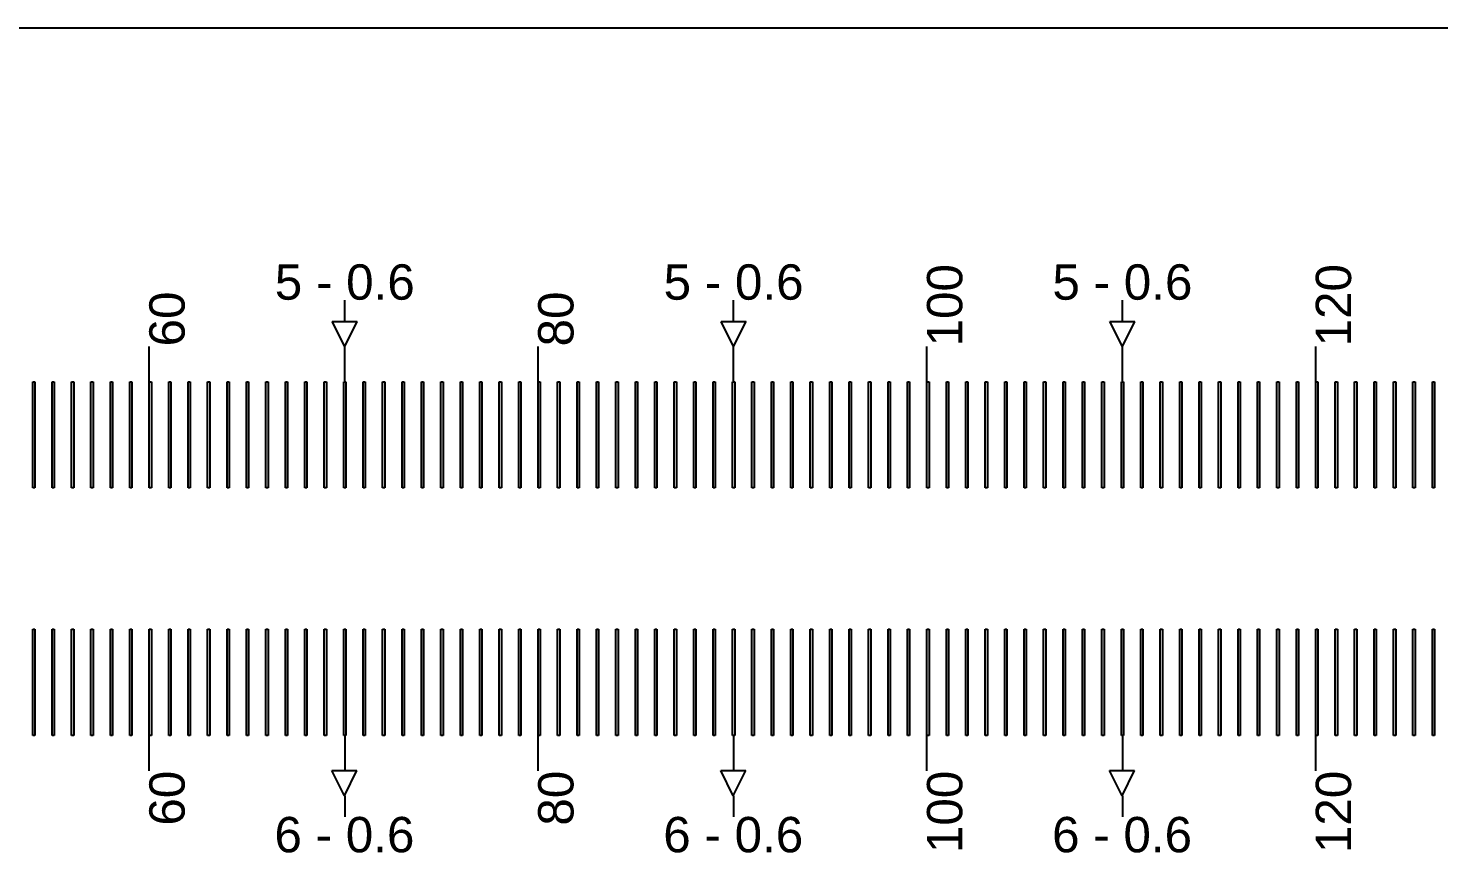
# Model space of a CAD drawing. Extents: x -119394 to 128420, y 74496 to 185496.
# Drawn here: x 44126 to 44525.1, y 156962.7 to 157195.9 of the extents above; entities that cross this region are included whole.
import ezdxf

# ---------------------------------------------------------------- set-up
doc = ezdxf.new("R2010")
doc.units = 13
doc.layers.add('CL - Label-1', color=120, linetype='Continuous')
doc.layers.add('CL - Label-2', color=132, linetype='Continuous')
doc.layers.add('CL - Sub-Micro', color=7, linetype='Continuous', true_color=0x47d1ff)
doc.styles.get("Standard").update_dxf_attribs({"font": 'arial.ttf'})

msp = doc.modelspace()

# ---------------------------------------------------------------- linework, layer by layer
for p, q in [((46680.29, 157195.86), (38030.29, 157195.86)), ((44215.59, 157112.94), (44215.59, 157118.94)), ((44325.59, 157112.94), (44325.59, 157118.94)), ((44435.59, 157112.94), (44435.59, 157118.94)), ((44160.29, 157095.86), (44160.29, 157105.86)), ((44215.59, 157095.86), (44215.59, 157105.86)), ((44270.29, 157095.86), (44270.29, 157105.86)), ((44325.59, 157095.86), (44325.59, 157105.86)), ((44380.29, 157095.86), (44380.29, 157105.86)), ((44435.59, 157095.86), (44435.59, 157105.86)), ((44490.29, 157095.86), (44490.29, 157105.86)), ((44160.29, 156985.86), (44160.29, 156995.86)), ((44215.59, 156995.86), (44215.59, 156985.86)), ((44270.29, 156985.86), (44270.29, 156995.86)), ((44325.59, 156995.86), (44325.59, 156985.86)), ((44380.29, 156985.86), (44380.29, 156995.86)), ((44435.59, 156995.86), (44435.59, 156985.86)), ((44490.29, 156985.86), (44490.29, 156995.86)), ((44215.59, 156978.79), (44215.59, 156972.79)), ((44325.59, 156978.79), (44325.59, 156972.79)), ((44435.59, 156978.79), (44435.59, 156972.79))]:
    msp.add_line(p, q)
at = {"layer": 'CL - Label-2'}
for p, q in [((44215.59, 157105.86), (44212.05, 157112.96)), ((44212.05, 157112.96), (44219.12, 157112.96)), ((44215.59, 157105.86), (44219.12, 157112.96)), ((44325.59, 157105.86), (44322.05, 157112.96)), ((44322.05, 157112.96), (44329.12, 157112.96)), ((44325.59, 157105.86), (44329.12, 157112.96)), ((44435.59, 157105.86), (44432.05, 157112.96)), ((44432.05, 157112.96), (44439.12, 157112.96)), ((44435.59, 157105.86), (44439.12, 157112.96)), ((44215.49, 156978.79), (44211.95, 156985.89)), ((44211.95, 156985.89), (44219.02, 156985.89)), ((44215.49, 156978.79), (44219.02, 156985.89)), ((44325.49, 156978.79), (44321.95, 156985.89)), ((44321.95, 156985.89), (44329.02, 156985.89)), ((44325.49, 156978.79), (44329.02, 156985.89)), ((44435.49, 156978.79), (44431.95, 156985.89)), ((44431.95, 156985.89), (44439.02, 156985.89)), ((44435.49, 156978.79), (44439.02, 156985.89))]:
    msp.add_line(p, q, dxfattribs=at)
at = {"layer": 'CL - Sub-Micro'}
for p, q in [((44127.29, 157095.86), (44127.89, 157095.86)), ((44127.29, 157065.86), (44127.29, 157095.86)), ((44127.89, 157095.86), (44127.89, 157065.86)), ((44132.79, 157095.86), (44133.39, 157095.86)), ((44132.79, 157065.86), (44132.79, 157095.86)), ((44133.39, 157095.86), (44133.39, 157065.86)), ((44138.29, 157095.86), (44138.89, 157095.86)), ((44138.29, 157065.86), (44138.29, 157095.86)), ((44138.89, 157095.86), (44138.89, 157065.86)), ((44143.79, 157095.86), (44144.39, 157095.86)), ((44143.79, 157065.86), (44143.79, 157095.86)), ((44144.39, 157095.86), (44144.39, 157065.86)), ((44149.29, 157095.86), (44149.89, 157095.86)), ((44149.29, 157065.86), (44149.29, 157095.86)), ((44149.89, 157095.86), (44149.89, 157065.86)), ((44154.79, 157095.86), (44155.39, 157095.86)), ((44154.79, 157065.86), (44154.79, 157095.86)), ((44155.39, 157095.86), (44155.39, 157065.86)), ((44160.29, 157095.86), (44160.89, 157095.86)), ((44160.29, 157065.86), (44160.29, 157095.86)), ((44160.89, 157095.86), (44160.89, 157065.86)), ((44165.79, 157095.86), (44166.39, 157095.86)), ((44165.79, 157065.86), (44165.79, 157095.86)), ((44166.39, 157095.86), (44166.39, 157065.86)), ((44171.29, 157095.86), (44171.89, 157095.86)), ((44171.29, 157065.86), (44171.29, 157095.86)), ((44171.89, 157095.86), (44171.89, 157065.86)), ((44176.79, 157095.86), (44177.39, 157095.86)), ((44176.79, 157065.86), (44176.79, 157095.86)), ((44177.39, 157095.86), (44177.39, 157065.86)), ((44182.29, 157095.86), (44182.89, 157095.86)), ((44182.29, 157065.86), (44182.29, 157095.86)), ((44182.89, 157095.86), (44182.89, 157065.86)), ((44187.79, 157095.86), (44188.39, 157095.86)), ((44187.79, 157065.86), (44187.79, 157095.86)), ((44188.39, 157095.86), (44188.39, 157065.86)), ((44193.29, 157095.86), (44193.89, 157095.86)), ((44193.29, 157065.86), (44193.29, 157095.86)), ((44193.89, 157095.86), (44193.89, 157065.86)), ((44198.79, 157095.86), (44199.39, 157095.86)), ((44198.79, 157065.86), (44198.79, 157095.86)), ((44199.39, 157095.86), (44199.39, 157065.86)), ((44204.29, 157095.86), (44204.89, 157095.86)), ((44204.29, 157065.86), (44204.29, 157095.86)), ((44204.89, 157095.86), (44204.89, 157065.86)), ((44209.79, 157095.86), (44210.39, 157095.86)), ((44209.79, 157065.86), (44209.79, 157095.86)), ((44210.39, 157095.86), (44210.39, 157065.86)), ((44215.29, 157095.86), (44215.89, 157095.86)), ((44215.29, 157065.86), (44215.29, 157095.86)), ((44215.89, 157095.86), (44215.89, 157065.86)), ((44220.79, 157095.86), (44221.39, 157095.86)), ((44220.79, 157065.86), (44220.79, 157095.86)), ((44221.39, 157095.86), (44221.39, 157065.86)), ((44226.29, 157095.86), (44226.89, 157095.86)), ((44226.29, 157065.86), (44226.29, 157095.86)), ((44226.89, 157095.86), (44226.89, 157065.86)), ((44231.79, 157095.86), (44232.39, 157095.86)), ((44231.79, 157065.86), (44231.79, 157095.86)), ((44232.39, 157095.86), (44232.39, 157065.86)), ((44237.29, 157095.86), (44237.89, 157095.86)), ((44237.29, 157065.86), (44237.29, 157095.86)), ((44237.89, 157095.86), (44237.89, 157065.86)), ((44242.79, 157095.86), (44243.39, 157095.86)), ((44242.79, 157065.86), (44242.79, 157095.86)), ((44243.39, 157095.86), (44243.39, 157065.86)), ((44248.29, 157095.86), (44248.89, 157095.86)), ((44248.29, 157065.86), (44248.29, 157095.86)), ((44248.89, 157095.86), (44248.89, 157065.86)), ((44253.79, 157095.86), (44254.39, 157095.86)), ((44253.79, 157065.86), (44253.79, 157095.86)), ((44254.39, 157095.86), (44254.39, 157065.86)), ((44259.29, 157095.86), (44259.89, 157095.86)), ((44259.29, 157065.86), (44259.29, 157095.86)), ((44259.89, 157095.86), (44259.89, 157065.86)), ((44264.79, 157095.86), (44265.39, 157095.86)), ((44264.79, 157065.86), (44264.79, 157095.86)), ((44265.39, 157095.86), (44265.39, 157065.86)), ((44270.29, 157095.86), (44270.89, 157095.86)), ((44270.29, 157065.86), (44270.29, 157095.86)), ((44270.89, 157095.86), (44270.89, 157065.86)), ((44275.79, 157095.86), (44276.39, 157095.86)), ((44275.79, 157065.86), (44275.79, 157095.86)), ((44276.39, 157095.86), (44276.39, 157065.86)), ((44281.29, 157095.86), (44281.89, 157095.86)), ((44281.29, 157065.86), (44281.29, 157095.86)), ((44281.89, 157095.86), (44281.89, 157065.86)), ((44286.79, 157095.86), (44287.39, 157095.86)), ((44286.79, 157065.86), (44286.79, 157095.86)), ((44287.39, 157095.86), (44287.39, 157065.86)), ((44292.29, 157095.86), (44292.89, 157095.86)), ((44292.29, 157065.86), (44292.29, 157095.86)), ((44292.89, 157095.86), (44292.89, 157065.86)), ((44297.79, 157095.86), (44298.39, 157095.86)), ((44297.79, 157065.86), (44297.79, 157095.86)), ((44298.39, 157095.86), (44298.39, 157065.86)), ((44303.29, 157095.86), (44303.89, 157095.86)), ((44303.29, 157065.86), (44303.29, 157095.86)), ((44303.89, 157095.86), (44303.89, 157065.86)), ((44308.79, 157095.86), (44309.39, 157095.86)), ((44308.79, 157065.86), (44308.79, 157095.86)), ((44309.39, 157095.86), (44309.39, 157065.86)), ((44314.29, 157095.86), (44314.89, 157095.86)), ((44314.29, 157065.86), (44314.29, 157095.86)), ((44314.89, 157095.86), (44314.89, 157065.86)), ((44319.79, 157095.86), (44320.39, 157095.86)), ((44319.79, 157065.86), (44319.79, 157095.86)), ((44320.39, 157095.86), (44320.39, 157065.86)), ((44325.29, 157095.86), (44325.89, 157095.86)), ((44325.29, 157065.86), (44325.29, 157095.86)), ((44325.89, 157095.86), (44325.89, 157065.86)), ((44330.79, 157095.86), (44331.39, 157095.86)), ((44330.79, 157065.86), (44330.79, 157095.86)), ((44331.39, 157095.86), (44331.39, 157065.86)), ((44336.29, 157095.86), (44336.89, 157095.86)), ((44336.29, 157065.86), (44336.29, 157095.86)), ((44336.89, 157095.86), (44336.89, 157065.86)), ((44341.79, 157095.86), (44342.39, 157095.86)), ((44341.79, 157065.86), (44341.79, 157095.86)), ((44342.39, 157095.86), (44342.39, 157065.86)), ((44347.29, 157095.86), (44347.89, 157095.86)), ((44347.29, 157065.86), (44347.29, 157095.86)), ((44347.89, 157095.86), (44347.89, 157065.86)), ((44352.79, 157095.86), (44353.39, 157095.86)), ((44352.79, 157065.86), (44352.79, 157095.86)), ((44353.39, 157095.86), (44353.39, 157065.86)), ((44358.29, 157095.86), (44358.89, 157095.86)), ((44358.29, 157065.86), (44358.29, 157095.86)), ((44358.89, 157095.86), (44358.89, 157065.86)), ((44363.79, 157095.86), (44364.39, 157095.86)), ((44363.79, 157065.86), (44363.79, 157095.86)), ((44364.39, 157095.86), (44364.39, 157065.86)), ((44369.29, 157095.86), (44369.89, 157095.86)), ((44369.29, 157065.86), (44369.29, 157095.86)), ((44369.89, 157095.86), (44369.89, 157065.86)), ((44374.79, 157095.86), (44375.39, 157095.86)), ((44374.79, 157065.86), (44374.79, 157095.86)), ((44375.39, 157095.86), (44375.39, 157065.86)), ((44380.29, 157095.86), (44380.89, 157095.86)), ((44380.29, 157065.86), (44380.29, 157095.86)), ((44380.89, 157095.86), (44380.89, 157065.86)), ((44385.79, 157095.86), (44386.39, 157095.86)), ((44385.79, 157065.86), (44385.79, 157095.86)), ((44386.39, 157095.86), (44386.39, 157065.86)), ((44391.29, 157095.86), (44391.89, 157095.86)), ((44391.29, 157065.86), (44391.29, 157095.86)), ((44391.89, 157095.86), (44391.89, 157065.86)), ((44396.79, 157095.86), (44397.39, 157095.86)), ((44396.79, 157065.86), (44396.79, 157095.86)), ((44397.39, 157095.86), (44397.39, 157065.86)), ((44402.29, 157095.86), (44402.89, 157095.86)), ((44402.29, 157065.86), (44402.29, 157095.86)), ((44402.89, 157095.86), (44402.89, 157065.86)), ((44407.79, 157095.86), (44408.39, 157095.86)), ((44407.79, 157065.86), (44407.79, 157095.86)), ((44408.39, 157095.86), (44408.39, 157065.86)), ((44413.29, 157095.86), (44413.89, 157095.86)), ((44413.29, 157065.86), (44413.29, 157095.86)), ((44413.89, 157095.86), (44413.89, 157065.86)), ((44418.79, 157095.86), (44419.39, 157095.86)), ((44418.79, 157065.86), (44418.79, 157095.86)), ((44419.39, 157095.86), (44419.39, 157065.86)), ((44424.29, 157095.86), (44424.89, 157095.86)), ((44424.29, 157065.86), (44424.29, 157095.86)), ((44424.89, 157095.86), (44424.89, 157065.86)), ((44429.79, 157095.86), (44430.39, 157095.86)), ((44429.79, 157065.86), (44429.79, 157095.86)), ((44430.39, 157095.86), (44430.39, 157065.86)), ((44435.29, 157095.86), (44435.89, 157095.86)), ((44435.29, 157065.86), (44435.29, 157095.86)), ((44435.89, 157095.86), (44435.89, 157065.86)), ((44440.79, 157095.86), (44441.39, 157095.86)), ((44440.79, 157065.86), (44440.79, 157095.86)), ((44441.39, 157095.86), (44441.39, 157065.86)), ((44446.29, 157095.86), (44446.89, 157095.86)), ((44446.29, 157065.86), (44446.29, 157095.86)), ((44446.89, 157095.86), (44446.89, 157065.86)), ((44451.79, 157095.86), (44452.39, 157095.86)), ((44451.79, 157065.86), (44451.79, 157095.86)), ((44452.39, 157095.86), (44452.39, 157065.86)), ((44457.29, 157095.86), (44457.89, 157095.86)), ((44457.29, 157065.86), (44457.29, 157095.86)), ((44457.89, 157095.86), (44457.89, 157065.86)), ((44462.79, 157095.86), (44463.39, 157095.86)), ((44462.79, 157065.86), (44462.79, 157095.86)), ((44463.39, 157095.86), (44463.39, 157065.86)), ((44468.29, 157095.86), (44468.89, 157095.86)), ((44468.29, 157065.86), (44468.29, 157095.86)), ((44468.89, 157095.86), (44468.89, 157065.86)), ((44473.79, 157095.86), (44474.39, 157095.86)), ((44473.79, 157065.86), (44473.79, 157095.86)), ((44474.39, 157095.86), (44474.39, 157065.86)), ((44479.29, 157095.86), (44479.89, 157095.86)), ((44479.29, 157065.86), (44479.29, 157095.86)), ((44479.89, 157095.86), (44479.89, 157065.86)), ((44484.79, 157095.86), (44485.39, 157095.86)), ((44484.79, 157065.86), (44484.79, 157095.86)), ((44485.39, 157095.86), (44485.39, 157065.86)), ((44490.29, 157095.86), (44490.89, 157095.86)), ((44490.29, 157065.86), (44490.29, 157095.86)), ((44490.89, 157095.86), (44490.89, 157065.86)), ((44495.79, 157095.86), (44496.39, 157095.86)), ((44495.79, 157065.86), (44495.79, 157095.86)), ((44496.39, 157095.86), (44496.39, 157065.86)), ((44501.29, 157095.86), (44501.89, 157095.86)), ((44501.29, 157065.86), (44501.29, 157095.86)), ((44501.89, 157095.86), (44501.89, 157065.86)), ((44506.79, 157095.86), (44507.39, 157095.86)), ((44506.79, 157065.86), (44506.79, 157095.86)), ((44507.39, 157095.86), (44507.39, 157065.86)), ((44512.29, 157095.86), (44512.89, 157095.86)), ((44512.29, 157065.86), (44512.29, 157095.86)), ((44512.89, 157095.86), (44512.89, 157065.86)), ((44517.79, 157095.86), (44518.39, 157095.86)), ((44517.79, 157065.86), (44517.79, 157095.86)), ((44518.39, 157095.86), (44518.39, 157065.86)), ((44523.29, 157095.86), (44523.89, 157095.86)), ((44523.29, 157065.86), (44523.29, 157095.86)), ((44523.89, 157095.86), (44523.89, 157065.86)), ((44127.89, 157065.86), (44127.29, 157065.86)), ((44133.39, 157065.86), (44132.79, 157065.86)), ((44138.89, 157065.86), (44138.29, 157065.86)), ((44144.39, 157065.86), (44143.79, 157065.86)), ((44149.89, 157065.86), (44149.29, 157065.86)), ((44155.39, 157065.86), (44154.79, 157065.86)), ((44160.89, 157065.86), (44160.29, 157065.86)), ((44166.39, 157065.86), (44165.79, 157065.86)), ((44171.89, 157065.86), (44171.29, 157065.86)), ((44177.39, 157065.86), (44176.79, 157065.86)), ((44182.89, 157065.86), (44182.29, 157065.86)), ((44188.39, 157065.86), (44187.79, 157065.86)), ((44193.89, 157065.86), (44193.29, 157065.86)), ((44199.39, 157065.86), (44198.79, 157065.86)), ((44204.89, 157065.86), (44204.29, 157065.86)), ((44210.39, 157065.86), (44209.79, 157065.86)), ((44215.89, 157065.86), (44215.29, 157065.86)), ((44221.39, 157065.86), (44220.79, 157065.86)), ((44226.89, 157065.86), (44226.29, 157065.86)), ((44232.39, 157065.86), (44231.79, 157065.86)), ((44237.89, 157065.86), (44237.29, 157065.86)), ((44243.39, 157065.86), (44242.79, 157065.86)), ((44248.89, 157065.86), (44248.29, 157065.86)), ((44254.39, 157065.86), (44253.79, 157065.86)), ((44259.89, 157065.86), (44259.29, 157065.86)), ((44265.39, 157065.86), (44264.79, 157065.86)), ((44270.89, 157065.86), (44270.29, 157065.86)), ((44276.39, 157065.86), (44275.79, 157065.86)), ((44281.89, 157065.86), (44281.29, 157065.86)), ((44287.39, 157065.86), (44286.79, 157065.86)), ((44292.89, 157065.86), (44292.29, 157065.86)), ((44298.39, 157065.86), (44297.79, 157065.86)), ((44303.89, 157065.86), (44303.29, 157065.86)), ((44309.39, 157065.86), (44308.79, 157065.86)), ((44314.89, 157065.86), (44314.29, 157065.86)), ((44320.39, 157065.86), (44319.79, 157065.86)), ((44325.89, 157065.86), (44325.29, 157065.86)), ((44331.39, 157065.86), (44330.79, 157065.86)), ((44336.89, 157065.86), (44336.29, 157065.86)), ((44342.39, 157065.86), (44341.79, 157065.86)), ((44347.89, 157065.86), (44347.29, 157065.86)), ((44353.39, 157065.86), (44352.79, 157065.86)), ((44358.89, 157065.86), (44358.29, 157065.86)), ((44364.39, 157065.86), (44363.79, 157065.86)), ((44369.89, 157065.86), (44369.29, 157065.86)), ((44375.39, 157065.86), (44374.79, 157065.86)), ((44380.89, 157065.86), (44380.29, 157065.86)), ((44386.39, 157065.86), (44385.79, 157065.86)), ((44391.89, 157065.86), (44391.29, 157065.86)), ((44397.39, 157065.86), (44396.79, 157065.86)), ((44402.89, 157065.86), (44402.29, 157065.86)), ((44408.39, 157065.86), (44407.79, 157065.86)), ((44413.89, 157065.86), (44413.29, 157065.86)), ((44419.39, 157065.86), (44418.79, 157065.86)), ((44424.89, 157065.86), (44424.29, 157065.86)), ((44430.39, 157065.86), (44429.79, 157065.86)), ((44435.89, 157065.86), (44435.29, 157065.86)), ((44441.39, 157065.86), (44440.79, 157065.86)), ((44446.89, 157065.86), (44446.29, 157065.86)), ((44452.39, 157065.86), (44451.79, 157065.86)), ((44457.89, 157065.86), (44457.29, 157065.86)), ((44463.39, 157065.86), (44462.79, 157065.86)), ((44468.89, 157065.86), (44468.29, 157065.86)), ((44474.39, 157065.86), (44473.79, 157065.86)), ((44479.89, 157065.86), (44479.29, 157065.86)), ((44485.39, 157065.86), (44484.79, 157065.86)), ((44490.89, 157065.86), (44490.29, 157065.86)), ((44496.39, 157065.86), (44495.79, 157065.86)), ((44501.89, 157065.86), (44501.29, 157065.86)), ((44507.39, 157065.86), (44506.79, 157065.86)), ((44512.89, 157065.86), (44512.29, 157065.86)), ((44518.39, 157065.86), (44517.79, 157065.86)), ((44523.89, 157065.86), (44523.29, 157065.86)), ((44127.29, 157025.86), (44127.89, 157025.86)), ((44127.29, 156995.86), (44127.29, 157025.86)), ((44127.89, 157025.86), (44127.89, 156995.86)), ((44132.79, 157025.86), (44133.39, 157025.86)), ((44132.79, 156995.86), (44132.79, 157025.86)), ((44133.39, 157025.86), (44133.39, 156995.86)), ((44138.29, 157025.86), (44138.89, 157025.86)), ((44138.29, 156995.86), (44138.29, 157025.86)), ((44138.89, 157025.86), (44138.89, 156995.86)), ((44143.79, 157025.86), (44144.39, 157025.86)), ((44143.79, 156995.86), (44143.79, 157025.86)), ((44144.39, 157025.86), (44144.39, 156995.86)), ((44149.29, 157025.86), (44149.89, 157025.86)), ((44149.29, 156995.86), (44149.29, 157025.86)), ((44149.89, 157025.86), (44149.89, 156995.86)), ((44154.79, 157025.86), (44155.39, 157025.86)), ((44154.79, 156995.86), (44154.79, 157025.86)), ((44155.39, 157025.86), (44155.39, 156995.86)), ((44160.29, 157025.86), (44160.89, 157025.86)), ((44160.29, 156995.86), (44160.29, 157025.86)), ((44160.89, 157025.86), (44160.89, 156995.86)), ((44165.79, 157025.86), (44166.39, 157025.86)), ((44165.79, 156995.86), (44165.79, 157025.86)), ((44166.39, 157025.86), (44166.39, 156995.86)), ((44171.29, 157025.86), (44171.89, 157025.86)), ((44171.29, 156995.86), (44171.29, 157025.86)), ((44171.89, 157025.86), (44171.89, 156995.86)), ((44176.79, 157025.86), (44177.39, 157025.86)), ((44176.79, 156995.86), (44176.79, 157025.86)), ((44177.39, 157025.86), (44177.39, 156995.86)), ((44182.29, 157025.86), (44182.89, 157025.86)), ((44182.29, 156995.86), (44182.29, 157025.86)), ((44182.89, 157025.86), (44182.89, 156995.86)), ((44187.79, 157025.86), (44188.39, 157025.86)), ((44187.79, 156995.86), (44187.79, 157025.86)), ((44188.39, 157025.86), (44188.39, 156995.86)), ((44193.29, 157025.86), (44193.89, 157025.86)), ((44193.29, 156995.86), (44193.29, 157025.86)), ((44193.89, 157025.86), (44193.89, 156995.86)), ((44198.79, 157025.86), (44199.39, 157025.86)), ((44198.79, 156995.86), (44198.79, 157025.86)), ((44199.39, 157025.86), (44199.39, 156995.86)), ((44204.29, 157025.86), (44204.89, 157025.86)), ((44204.29, 156995.86), (44204.29, 157025.86)), ((44204.89, 157025.86), (44204.89, 156995.86)), ((44209.79, 157025.86), (44210.39, 157025.86)), ((44209.79, 156995.86), (44209.79, 157025.86)), ((44210.39, 157025.86), (44210.39, 156995.86)), ((44215.29, 157025.86), (44215.89, 157025.86)), ((44215.29, 156995.86), (44215.29, 157025.86)), ((44215.89, 157025.86), (44215.89, 156995.86)), ((44220.79, 157025.86), (44221.39, 157025.86)), ((44220.79, 156995.86), (44220.79, 157025.86)), ((44221.39, 157025.86), (44221.39, 156995.86)), ((44226.29, 157025.86), (44226.89, 157025.86)), ((44226.29, 156995.86), (44226.29, 157025.86)), ((44226.89, 157025.86), (44226.89, 156995.86)), ((44231.79, 157025.86), (44232.39, 157025.86)), ((44231.79, 156995.86), (44231.79, 157025.86)), ((44232.39, 157025.86), (44232.39, 156995.86)), ((44237.29, 157025.86), (44237.89, 157025.86)), ((44237.29, 156995.86), (44237.29, 157025.86)), ((44237.89, 157025.86), (44237.89, 156995.86)), ((44242.79, 157025.86), (44243.39, 157025.86)), ((44242.79, 156995.86), (44242.79, 157025.86)), ((44243.39, 157025.86), (44243.39, 156995.86)), ((44248.29, 157025.86), (44248.89, 157025.86)), ((44248.29, 156995.86), (44248.29, 157025.86)), ((44248.89, 157025.86), (44248.89, 156995.86)), ((44253.79, 157025.86), (44254.39, 157025.86)), ((44253.79, 156995.86), (44253.79, 157025.86)), ((44254.39, 157025.86), (44254.39, 156995.86)), ((44259.29, 157025.86), (44259.89, 157025.86)), ((44259.29, 156995.86), (44259.29, 157025.86)), ((44259.89, 157025.86), (44259.89, 156995.86)), ((44264.79, 157025.86), (44265.39, 157025.86)), ((44264.79, 156995.86), (44264.79, 157025.86)), ((44265.39, 157025.86), (44265.39, 156995.86)), ((44270.29, 157025.86), (44270.89, 157025.86)), ((44270.29, 156995.86), (44270.29, 157025.86)), ((44270.89, 157025.86), (44270.89, 156995.86)), ((44275.79, 157025.86), (44276.39, 157025.86)), ((44275.79, 156995.86), (44275.79, 157025.86)), ((44276.39, 157025.86), (44276.39, 156995.86)), ((44281.29, 157025.86), (44281.89, 157025.86)), ((44281.29, 156995.86), (44281.29, 157025.86)), ((44281.89, 157025.86), (44281.89, 156995.86)), ((44286.79, 157025.86), (44287.39, 157025.86)), ((44286.79, 156995.86), (44286.79, 157025.86)), ((44287.39, 157025.86), (44287.39, 156995.86)), ((44292.29, 157025.86), (44292.89, 157025.86)), ((44292.29, 156995.86), (44292.29, 157025.86)), ((44292.89, 157025.86), (44292.89, 156995.86)), ((44297.79, 157025.86), (44298.39, 157025.86)), ((44297.79, 156995.86), (44297.79, 157025.86)), ((44298.39, 157025.86), (44298.39, 156995.86)), ((44303.29, 157025.86), (44303.89, 157025.86)), ((44303.29, 156995.86), (44303.29, 157025.86)), ((44303.89, 157025.86), (44303.89, 156995.86)), ((44308.79, 157025.86), (44309.39, 157025.86)), ((44308.79, 156995.86), (44308.79, 157025.86)), ((44309.39, 157025.86), (44309.39, 156995.86)), ((44314.29, 157025.86), (44314.89, 157025.86)), ((44314.29, 156995.86), (44314.29, 157025.86)), ((44314.89, 157025.86), (44314.89, 156995.86)), ((44319.79, 157025.86), (44320.39, 157025.86)), ((44319.79, 156995.86), (44319.79, 157025.86)), ((44320.39, 157025.86), (44320.39, 156995.86)), ((44325.29, 157025.86), (44325.89, 157025.86)), ((44325.29, 156995.86), (44325.29, 157025.86)), ((44325.89, 157025.86), (44325.89, 156995.86)), ((44330.79, 157025.86), (44331.39, 157025.86)), ((44330.79, 156995.86), (44330.79, 157025.86)), ((44331.39, 157025.86), (44331.39, 156995.86)), ((44336.29, 157025.86), (44336.89, 157025.86)), ((44336.29, 156995.86), (44336.29, 157025.86)), ((44336.89, 157025.86), (44336.89, 156995.86)), ((44341.79, 157025.86), (44342.39, 157025.86)), ((44341.79, 156995.86), (44341.79, 157025.86)), ((44342.39, 157025.86), (44342.39, 156995.86)), ((44347.29, 157025.86), (44347.89, 157025.86)), ((44347.29, 156995.86), (44347.29, 157025.86)), ((44347.89, 157025.86), (44347.89, 156995.86)), ((44352.79, 157025.86), (44353.39, 157025.86)), ((44352.79, 156995.86), (44352.79, 157025.86)), ((44353.39, 157025.86), (44353.39, 156995.86)), ((44358.29, 157025.86), (44358.89, 157025.86)), ((44358.29, 156995.86), (44358.29, 157025.86)), ((44358.89, 157025.86), (44358.89, 156995.86)), ((44363.79, 157025.86), (44364.39, 157025.86)), ((44363.79, 156995.86), (44363.79, 157025.86)), ((44364.39, 157025.86), (44364.39, 156995.86)), ((44369.29, 157025.86), (44369.89, 157025.86)), ((44369.29, 156995.86), (44369.29, 157025.86)), ((44369.89, 157025.86), (44369.89, 156995.86)), ((44374.79, 157025.86), (44375.39, 157025.86)), ((44374.79, 156995.86), (44374.79, 157025.86)), ((44375.39, 157025.86), (44375.39, 156995.86)), ((44380.29, 157025.86), (44380.89, 157025.86)), ((44380.29, 156995.86), (44380.29, 157025.86)), ((44380.89, 157025.86), (44380.89, 156995.86)), ((44385.79, 157025.86), (44386.39, 157025.86)), ((44385.79, 156995.86), (44385.79, 157025.86)), ((44386.39, 157025.86), (44386.39, 156995.86)), ((44391.29, 157025.86), (44391.89, 157025.86)), ((44391.29, 156995.86), (44391.29, 157025.86)), ((44391.89, 157025.86), (44391.89, 156995.86)), ((44396.79, 157025.86), (44397.39, 157025.86)), ((44396.79, 156995.86), (44396.79, 157025.86)), ((44397.39, 157025.86), (44397.39, 156995.86)), ((44402.29, 157025.86), (44402.89, 157025.86)), ((44402.29, 156995.86), (44402.29, 157025.86)), ((44402.89, 157025.86), (44402.89, 156995.86)), ((44407.79, 157025.86), (44408.39, 157025.86)), ((44407.79, 156995.86), (44407.79, 157025.86)), ((44408.39, 157025.86), (44408.39, 156995.86)), ((44413.29, 157025.86), (44413.89, 157025.86)), ((44413.29, 156995.86), (44413.29, 157025.86)), ((44413.89, 157025.86), (44413.89, 156995.86)), ((44418.79, 157025.86), (44419.39, 157025.86)), ((44418.79, 156995.86), (44418.79, 157025.86)), ((44419.39, 157025.86), (44419.39, 156995.86)), ((44424.29, 157025.86), (44424.89, 157025.86)), ((44424.29, 156995.86), (44424.29, 157025.86)), ((44424.89, 157025.86), (44424.89, 156995.86)), ((44429.79, 157025.86), (44430.39, 157025.86)), ((44429.79, 156995.86), (44429.79, 157025.86)), ((44430.39, 157025.86), (44430.39, 156995.86)), ((44435.29, 157025.86), (44435.89, 157025.86)), ((44435.29, 156995.86), (44435.29, 157025.86)), ((44435.89, 157025.86), (44435.89, 156995.86)), ((44440.79, 157025.86), (44441.39, 157025.86)), ((44440.79, 156995.86), (44440.79, 157025.86)), ((44441.39, 157025.86), (44441.39, 156995.86)), ((44446.29, 157025.86), (44446.89, 157025.86)), ((44446.29, 156995.86), (44446.29, 157025.86)), ((44446.89, 157025.86), (44446.89, 156995.86)), ((44451.79, 157025.86), (44452.39, 157025.86)), ((44451.79, 156995.86), (44451.79, 157025.86)), ((44452.39, 157025.86), (44452.39, 156995.86)), ((44457.29, 157025.86), (44457.89, 157025.86)), ((44457.29, 156995.86), (44457.29, 157025.86)), ((44457.89, 157025.86), (44457.89, 156995.86)), ((44462.79, 157025.86), (44463.39, 157025.86)), ((44462.79, 156995.86), (44462.79, 157025.86)), ((44463.39, 157025.86), (44463.39, 156995.86)), ((44468.29, 157025.86), (44468.89, 157025.86)), ((44468.29, 156995.86), (44468.29, 157025.86)), ((44468.89, 157025.86), (44468.89, 156995.86)), ((44473.79, 157025.86), (44474.39, 157025.86)), ((44473.79, 156995.86), (44473.79, 157025.86)), ((44474.39, 157025.86), (44474.39, 156995.86)), ((44479.29, 157025.86), (44479.89, 157025.86)), ((44479.29, 156995.86), (44479.29, 157025.86)), ((44479.89, 157025.86), (44479.89, 156995.86)), ((44484.79, 157025.86), (44485.39, 157025.86)), ((44484.79, 156995.86), (44484.79, 157025.86)), ((44485.39, 157025.86), (44485.39, 156995.86)), ((44490.29, 157025.86), (44490.89, 157025.86)), ((44490.29, 156995.86), (44490.29, 157025.86)), ((44490.89, 157025.86), (44490.89, 156995.86)), ((44495.79, 157025.86), (44496.39, 157025.86)), ((44495.79, 156995.86), (44495.79, 157025.86)), ((44496.39, 157025.86), (44496.39, 156995.86)), ((44501.29, 157025.86), (44501.89, 157025.86)), ((44501.29, 156995.86), (44501.29, 157025.86)), ((44501.89, 157025.86), (44501.89, 156995.86)), ((44506.79, 157025.86), (44507.39, 157025.86)), ((44506.79, 156995.86), (44506.79, 157025.86)), ((44507.39, 157025.86), (44507.39, 156995.86)), ((44512.29, 157025.86), (44512.89, 157025.86)), ((44512.29, 156995.86), (44512.29, 157025.86)), ((44512.89, 157025.86), (44512.89, 156995.86)), ((44517.79, 157025.86), (44518.39, 157025.86)), ((44517.79, 156995.86), (44517.79, 157025.86)), ((44518.39, 157025.86), (44518.39, 156995.86)), ((44523.29, 157025.86), (44523.89, 157025.86)), ((44523.29, 156995.86), (44523.29, 157025.86)), ((44523.89, 157025.86), (44523.89, 156995.86)), ((44127.89, 156995.86), (44127.29, 156995.86)), ((44133.39, 156995.86), (44132.79, 156995.86)), ((44138.89, 156995.86), (44138.29, 156995.86)), ((44144.39, 156995.86), (44143.79, 156995.86)), ((44149.89, 156995.86), (44149.29, 156995.86)), ((44155.39, 156995.86), (44154.79, 156995.86)), ((44160.89, 156995.86), (44160.29, 156995.86)), ((44166.39, 156995.86), (44165.79, 156995.86)), ((44171.89, 156995.86), (44171.29, 156995.86)), ((44177.39, 156995.86), (44176.79, 156995.86)), ((44182.89, 156995.86), (44182.29, 156995.86)), ((44188.39, 156995.86), (44187.79, 156995.86)), ((44193.89, 156995.86), (44193.29, 156995.86)), ((44199.39, 156995.86), (44198.79, 156995.86)), ((44204.89, 156995.86), (44204.29, 156995.86)), ((44210.39, 156995.86), (44209.79, 156995.86)), ((44215.89, 156995.86), (44215.29, 156995.86)), ((44221.39, 156995.86), (44220.79, 156995.86)), ((44226.89, 156995.86), (44226.29, 156995.86)), ((44232.39, 156995.86), (44231.79, 156995.86)), ((44237.89, 156995.86), (44237.29, 156995.86)), ((44243.39, 156995.86), (44242.79, 156995.86)), ((44248.89, 156995.86), (44248.29, 156995.86)), ((44254.39, 156995.86), (44253.79, 156995.86)), ((44259.89, 156995.86), (44259.29, 156995.86)), ((44265.39, 156995.86), (44264.79, 156995.86)), ((44270.89, 156995.86), (44270.29, 156995.86)), ((44276.39, 156995.86), (44275.79, 156995.86)), ((44281.89, 156995.86), (44281.29, 156995.86)), ((44287.39, 156995.86), (44286.79, 156995.86)), ((44292.89, 156995.86), (44292.29, 156995.86)), ((44298.39, 156995.86), (44297.79, 156995.86)), ((44303.89, 156995.86), (44303.29, 156995.86)), ((44309.39, 156995.86), (44308.79, 156995.86)), ((44314.89, 156995.86), (44314.29, 156995.86)), ((44320.39, 156995.86), (44319.79, 156995.86)), ((44325.89, 156995.86), (44325.29, 156995.86)), ((44331.39, 156995.86), (44330.79, 156995.86)), ((44336.89, 156995.86), (44336.29, 156995.86)), ((44342.39, 156995.86), (44341.79, 156995.86)), ((44347.89, 156995.86), (44347.29, 156995.86)), ((44353.39, 156995.86), (44352.79, 156995.86)), ((44358.89, 156995.86), (44358.29, 156995.86)), ((44364.39, 156995.86), (44363.79, 156995.86)), ((44369.89, 156995.86), (44369.29, 156995.86)), ((44375.39, 156995.86), (44374.79, 156995.86)), ((44380.89, 156995.86), (44380.29, 156995.86)), ((44386.39, 156995.86), (44385.79, 156995.86)), ((44391.89, 156995.86), (44391.29, 156995.86)), ((44397.39, 156995.86), (44396.79, 156995.86)), ((44402.89, 156995.86), (44402.29, 156995.86)), ((44408.39, 156995.86), (44407.79, 156995.86)), ((44413.89, 156995.86), (44413.29, 156995.86)), ((44419.39, 156995.86), (44418.79, 156995.86)), ((44424.89, 156995.86), (44424.29, 156995.86)), ((44430.39, 156995.86), (44429.79, 156995.86)), ((44435.89, 156995.86), (44435.29, 156995.86)), ((44441.39, 156995.86), (44440.79, 156995.86)), ((44446.89, 156995.86), (44446.29, 156995.86)), ((44452.39, 156995.86), (44451.79, 156995.86)), ((44457.89, 156995.86), (44457.29, 156995.86)), ((44463.39, 156995.86), (44462.79, 156995.86)), ((44468.89, 156995.86), (44468.29, 156995.86)), ((44474.39, 156995.86), (44473.79, 156995.86)), ((44479.89, 156995.86), (44479.29, 156995.86)), ((44485.39, 156995.86), (44484.79, 156995.86)), ((44490.89, 156995.86), (44490.29, 156995.86)), ((44496.39, 156995.86), (44495.79, 156995.86)), ((44501.89, 156995.86), (44501.29, 156995.86)), ((44507.39, 156995.86), (44506.79, 156995.86)), ((44512.89, 156995.86), (44512.29, 156995.86)), ((44518.39, 156995.86), (44517.79, 156995.86)), ((44523.89, 156995.86), (44523.29, 156995.86))]:
    msp.add_line(p, q, dxfattribs=at)

# ---------------------------------------------------------------- texts
at = {"layer": 'CL - Label-1', "char_height": 10, "rotation": 90}
for s, insert, attachment_point in [('100', (44380.29, 157105.86), 1), ('120', (44490.29, 157105.86), 1), ('60', (44160.29, 157105.86), 1), ('80', (44270.29, 157105.86), 1), ('60', (44160.29, 156985.86), 3), ('80', (44270.29, 156985.86), 3), ('100', (44380.29, 156985.86), 3), ('120', (44490.29, 156985.86), 3)]:
    msp.add_mtext_dynamic_manual_height_columns(s, width=21.565, gutter_width=12.5, heights=[8.55], dxfattribs=dict(at, insert=insert, attachment_point=attachment_point))
at = {"layer": 'CL - Label-2', "char_height": 10}
for s, insert, attachment_point in [('5 - 0.6', (44215.59, 157118.94), 8), ('5 - 0.6', (44325.59, 157118.94), 8), ('5 - 0.6', (44435.59, 157118.94), 8), ('6 - 0.6', (44215.49, 156972.79), 2), ('6 - 0.6', (44325.49, 156972.79), 2), ('6 - 0.6', (44435.49, 156972.79), 2)]:
    msp.add_mtext_dynamic_manual_height_columns(s, width=52.3045, gutter_width=12.5, heights=[18.11], dxfattribs=dict(at, insert=insert, attachment_point=attachment_point))

doc.saveas('drawing.dxf')
